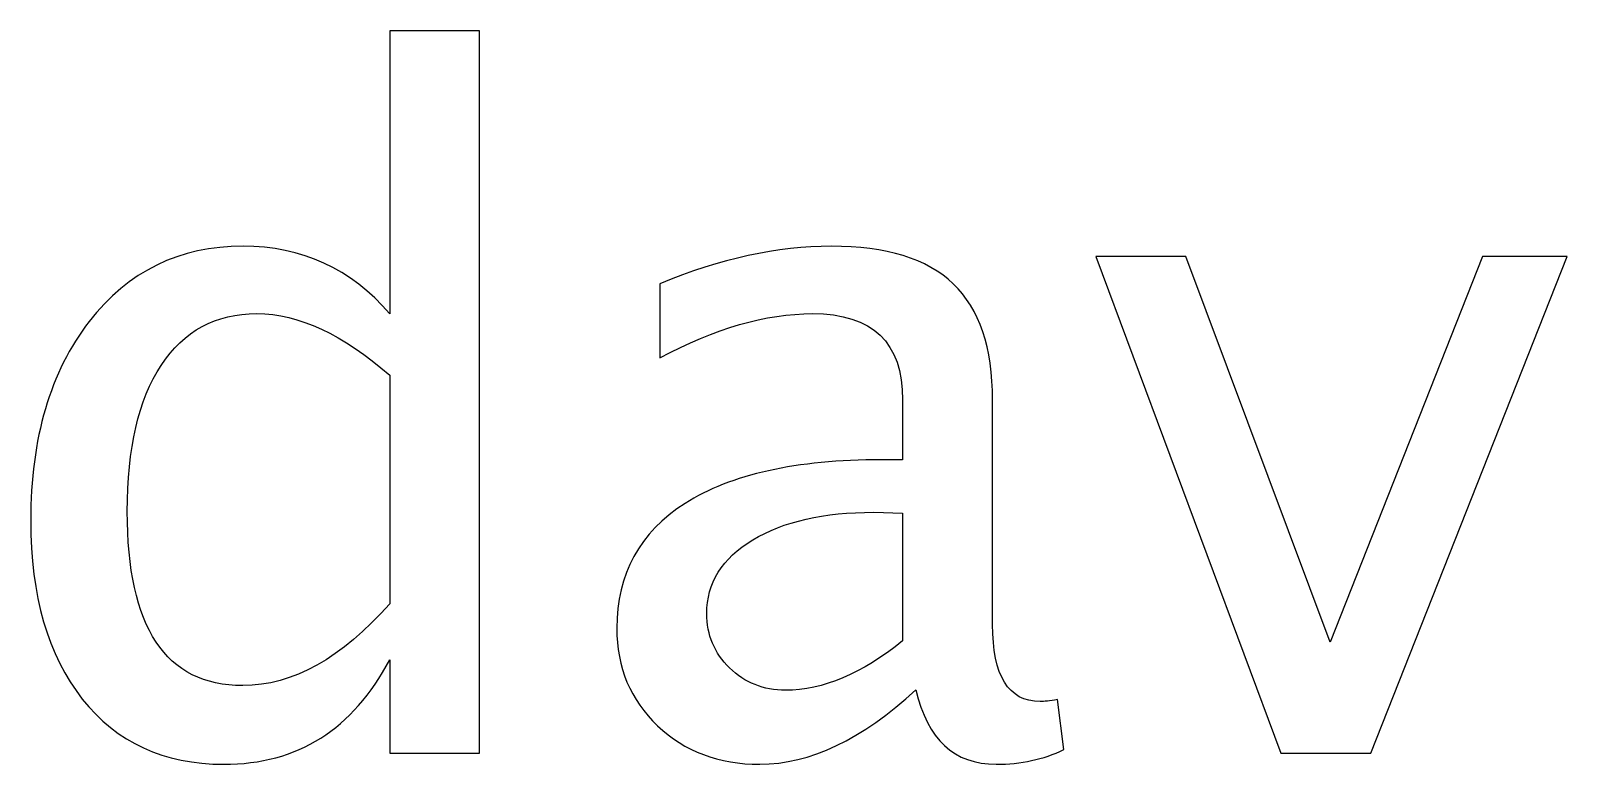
# Model space of a CAD drawing. Header units: centimetres. Extents: x -206 to 200, y -220 to 221.
# Drawn here: x -188.2 to -159.28, y 207.46 to 221.27 of the extents above; entities that cross this region are included whole.
import ezdxf

# ---------------------------------------------------------------- set-up
doc = ezdxf.new("R2010")
doc.units = ezdxf.units.CM
doc.header["$MEASUREMENT"] = 0
doc.layers.add('Layer 1', color=7, linetype='Continuous')

msp = doc.modelspace()

# ---------------------------------------------------------------- linework, layer by layer
at = {"layer": 'Layer 1'}
for points, knots in [([(-181.44346, 207.67044), (-181.44346, 207.67044), (-181.44346, 209.42551), (-181.44346, 209.42551), (-181.44346, 209.42551), (-182.13431, 208.11435), (-183.17501, 207.45877), (-184.56554, 207.45877), (-184.56554, 207.45877), (-185.69443, 207.45877), (-186.58225, 207.86741), (-187.22901, 208.68762), (-187.22901, 208.68762), (-187.87577, 209.50782), (-188.19915, 210.62789), (-188.19915, 212.04782), (-188.19915, 212.04782), (-188.19915, 213.60005), (-187.83167, 214.84947), (-187.09966, 215.79609), (-187.09966, 215.79609), (-186.36471, 216.73977), (-185.40045, 217.21308), (-184.20394, 217.21308), (-184.20394, 217.21308), (-183.09563, 217.21308), (-182.17253, 216.78975), (-181.44346, 215.94014), (-181.44346, 215.94014), (-181.44346, 215.94014), (-181.44346, 221.27002), (-181.44346, 221.27002), (-181.44346, 221.27002), (-181.44346, 221.27002), (-179.75012, 221.27002), (-179.75012, 221.27002), (-179.75012, 221.27002), (-179.75012, 221.27002), (-179.75012, 207.67044), (-179.75012, 207.67044), (-179.75012, 207.67044), (-179.75012, 207.67044), (-181.44346, 207.67044), (-181.44346, 207.67044)], [0, 0, 0, 0, 0.08333333, 0.08333333, 0.08333333, 0.08333333, 0.16666667, 0.16666667, 0.16666667, 0.16666667, 0.25, 0.25, 0.25, 0.25, 0.33333333, 0.33333333, 0.33333333, 0.33333333, 0.41666667, 0.41666667, 0.41666667, 0.41666667, 0.5, 0.5, 0.5, 0.5, 0.58333333, 0.58333333, 0.58333333, 0.58333333, 0.66666667, 0.66666667, 0.66666667, 0.66666667, 0.75, 0.75, 0.75, 0.75, 0.83333333, 0.83333333, 0.83333333, 0.83333333, 1, 1, 1, 1]), ([(-171.53922, 208.86107), (-172.5564, 207.9262), (-173.53535, 207.45877), (-174.4761, 207.45877), (-174.4761, 207.45877), (-175.24927, 207.45877), (-175.89309, 207.69984), (-176.40167, 208.18491), (-176.40167, 208.18491), (-176.9132, 208.66998), (-177.16897, 209.28146), (-177.16897, 210.01935), (-177.16897, 210.01935), (-177.16897, 211.03947), (-176.73975, 211.8244), (-175.88133, 212.3712), (-175.88133, 212.3712), (-175.0229, 212.91801), (-173.79112, 213.19141), (-172.18598, 213.19141), (-172.18598, 213.19141), (-172.18598, 213.19141), (-171.7891, 213.19141), (-171.7891, 213.19141), (-171.7891, 213.19141), (-171.7891, 213.19141), (-171.7891, 214.31736), (-171.7891, 214.31736), (-171.7891, 214.31736), (-171.7891, 215.40215), (-172.35355, 215.94308), (-173.48538, 215.94308), (-173.48538, 215.94308), (-174.36144, 215.94308), (-175.31982, 215.66674), (-176.35758, 215.11405), (-176.35758, 215.11405), (-176.35758, 215.11405), (-176.35758, 216.50752), (-176.35758, 216.50752), (-176.35758, 216.50752), (-175.21693, 216.97789), (-174.14096, 217.21308), (-173.1326, 217.21308), (-173.1326, 217.21308), (-172.09484, 217.21308), (-171.32755, 216.97789), (-170.8366, 216.50458), (-170.8366, 216.50458), (-170.34272, 216.03127), (-170.09577, 215.3022), (-170.09577, 214.31736), (-170.09577, 214.31736), (-170.09577, 214.31736), (-170.09577, 210.09285), (-170.09577, 210.09285), (-170.09577, 210.09285), (-170.09577, 209.12565), (-169.79885, 208.64058), (-169.20207, 208.64058), (-169.20207, 208.64058), (-169.12857, 208.64058), (-169.0198, 208.65234), (-168.87575, 208.67586), (-168.87575, 208.67586), (-168.87575, 208.67586), (-168.75522, 207.73512), (-168.75522, 207.73512), (-168.75522, 207.73512), (-169.14033, 207.54991), (-169.56366, 207.45877), (-170.02816, 207.45877), (-170.02816, 207.45877), (-170.81897, 207.45877), (-171.32167, 207.9262), (-171.53922, 208.86107)], [0, 0, 0, 0, 0.05, 0.05, 0.05, 0.05, 0.1, 0.1, 0.1, 0.1, 0.15, 0.15, 0.15, 0.15, 0.2, 0.2, 0.2, 0.2, 0.25, 0.25, 0.25, 0.25, 0.3, 0.3, 0.3, 0.3, 0.35, 0.35, 0.35, 0.35, 0.4, 0.4, 0.4, 0.4, 0.45, 0.45, 0.45, 0.45, 0.5, 0.5, 0.5, 0.5, 0.55, 0.55, 0.55, 0.55, 0.6, 0.6, 0.6, 0.6, 0.65, 0.65, 0.65, 0.65, 0.7, 0.7, 0.7, 0.7, 0.75, 0.75, 0.75, 0.75, 0.8, 0.8, 0.8, 0.8, 0.85, 0.85, 0.85, 0.85, 0.9, 0.9, 0.9, 0.9, 1, 1, 1, 1]), ([(-164.67181, 207.67044), (-164.67181, 207.67044), (-168.15255, 217.01905), (-168.15255, 217.01905), (-168.15255, 217.01905), (-168.15255, 217.01905), (-166.45922, 217.01905), (-166.45922, 217.01905), (-166.45922, 217.01905), (-166.45922, 217.01905), (-163.74577, 209.75477), (-163.74577, 209.75477), (-163.74577, 209.75477), (-163.74577, 209.75477), (-160.87357, 217.01905), (-160.87357, 217.01905), (-160.87357, 217.01905), (-160.87357, 217.01905), (-159.28019, 217.01905), (-159.28019, 217.01905), (-159.28019, 217.01905), (-159.28019, 217.01905), (-162.97554, 207.67044), (-162.97554, 207.67044), (-162.97554, 207.67044), (-162.97554, 207.67044), (-164.67181, 207.67044), (-164.67181, 207.67044)], [0, 0, 0, 0, 0.125, 0.125, 0.125, 0.125, 0.25, 0.25, 0.25, 0.25, 0.375, 0.375, 0.375, 0.375, 0.5, 0.5, 0.5, 0.5, 0.625, 0.625, 0.625, 0.625, 0.75, 0.75, 0.75, 0.75, 1, 1, 1, 1]), ([(-181.44346, 214.78185), (-182.32246, 215.55502), (-183.15443, 215.94308), (-183.9423, 215.94308), (-183.9423, 215.94308), (-184.71841, 215.94308), (-185.31813, 215.6197), (-185.7444, 214.97), (-185.7444, 214.97), (-186.17068, 214.32324), (-186.38234, 213.40602), (-186.38234, 212.21833), (-186.38234, 212.21833), (-186.38234, 210.03405), (-185.65915, 208.94044), (-184.20982, 208.94044), (-184.20982, 208.94044), (-183.26908, 208.94044), (-182.34598, 209.45491), (-181.44346, 210.4809), (-181.44346, 210.4809), (-181.44346, 210.4809), (-181.44346, 214.78185), (-181.44346, 214.78185)], [0, 0, 0, 0, 0.14285714, 0.14285714, 0.14285714, 0.14285714, 0.28571429, 0.28571429, 0.28571429, 0.28571429, 0.42857143, 0.42857143, 0.42857143, 0.42857143, 0.57142857, 0.57142857, 0.57142857, 0.57142857, 0.71428571, 0.71428571, 0.71428571, 0.71428571, 1, 1, 1, 1]), ([(-171.7891, 209.78417), (-171.7891, 209.78417), (-171.7891, 212.186), (-171.7891, 212.186), (-171.7891, 212.186), (-171.7891, 212.186), (-172.33297, 212.20363), (-172.33297, 212.20363), (-172.33297, 212.20363), (-173.27371, 212.20363), (-174.03218, 212.03019), (-174.61133, 211.68329), (-174.61133, 211.68329), (-175.18753, 211.33345), (-175.47563, 210.8719), (-175.47563, 210.29569), (-175.47563, 210.29569), (-175.47563, 209.89294), (-175.33158, 209.55192), (-175.04642, 209.27264), (-175.04642, 209.27264), (-174.75832, 208.99336), (-174.40848, 208.85225), (-173.99397, 208.85225), (-173.99397, 208.85225), (-173.28841, 208.85225), (-172.55346, 209.16387), (-171.7891, 209.78417)], [0, 0, 0, 0, 0.125, 0.125, 0.125, 0.125, 0.25, 0.25, 0.25, 0.25, 0.375, 0.375, 0.375, 0.375, 0.5, 0.5, 0.5, 0.5, 0.625, 0.625, 0.625, 0.625, 0.75, 0.75, 0.75, 0.75, 1, 1, 1, 1])]:
    msp.add_open_spline(points, degree=3, knots=knots, dxfattribs=at)

doc.saveas('drawing.dxf')
